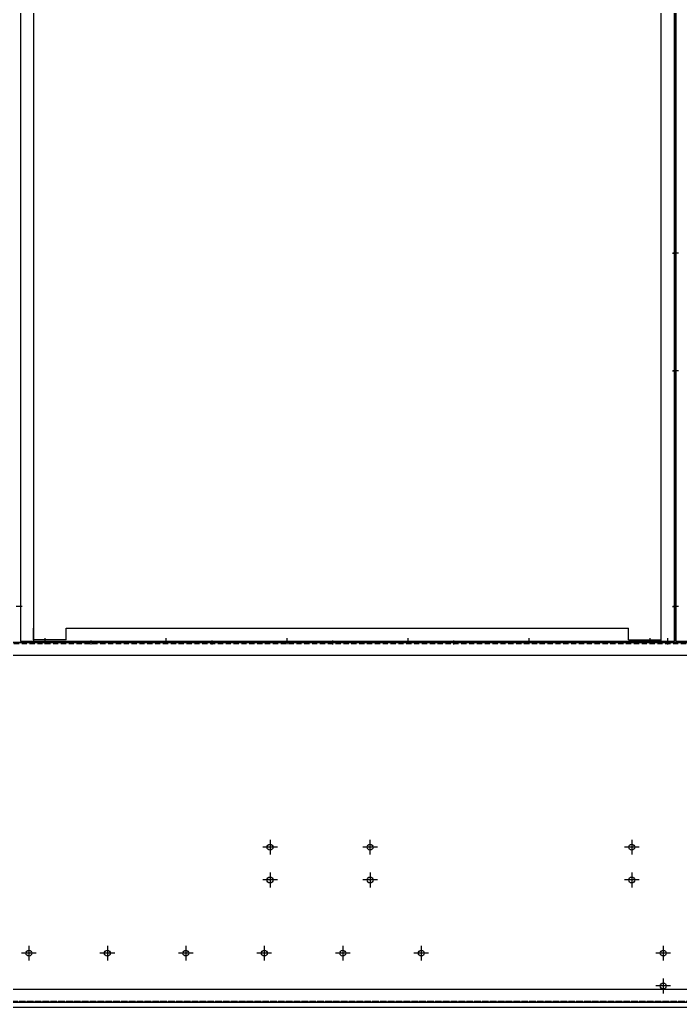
# Model space of a CAD drawing. Header units: millimetres. Extents: x 2322 to 24181, y 2355 to 17812.
# Drawn here: x 10744 to 11754, y 4795 to 6304 of the extents above; entities that cross this region are included whole.
import ezdxf

# ---------------------------------------------------------------- set-up
doc = ezdxf.new("R2010")
doc.units = ezdxf.units.MM
doc.linetypes.add('CENTER', pattern=[65, 60, -2, 1, -2])
doc.linetypes.add('HIDDEN', pattern=[3, 2, -1])
doc.layers.add('CENTER', color=1, linetype='CENTER')
doc.layers.add('숨은선', color=5, linetype='HIDDEN')

# ---------------------------------------------------------------- blocks, each defined once
blk = doc.blocks.new('9가로피스')
at = {"color": 1}
blk.add_line((-4.5, 0), (4.5, 0), dxfattribs=at)
blk = doc.blocks.new('6세로피스')
at = {"color": 1}
blk.add_line((0, 3), (0, -3), dxfattribs=at)
blk = doc.blocks.new('9세로피스')
at = {"rotation": 270}
blk.add_blockref('9가로피스', (0, 0), dxfattribs=at)
blk = doc.blocks.new('_Dot스')
at = {"color": 1}
blk.add_line((3, 0), (-3, 0), dxfattribs=at)
blk = doc.blocks.new('6가로피스')
blk.add_blockref('_Dot스', (0, 0))

msp = doc.modelspace()

# ---------------------------------------------------------------- linework, layer by layer
for p, q in [((10744.8, 7760.7), (10744.8, 5407.7)), ((10744.8, 7760.7), (10744.8, 5407.7)), ((10764.8, 7760.7), (10764.8, 5356.7)), ((10764.8, 7760.7), (10764.8, 5356.7)), ((11724.8, 5354.7), (11724.8, 7760.7)), ((11724.8, 5354.7), (11724.8, 7760.7)), ((11744.8, 5354.7), (11744.8, 7760.7)), ((11744.8, 5354.7), (11744.8, 7760.7)), ((10744.8, 5479.7), (10744.8, 5354.7)), ((10744.8, 5479.7), (10744.8, 5354.7)), ((10764.8, 5479.7), (10764.8, 5354.7)), ((10764.8, 5479.7), (10764.8, 5354.7)), ((10764.8, 5356.7), (10764.8, 5374.7)), ((10764.8, 5356.7), (10764.8, 5374.7)), ((10814.8, 5374.7), (11674.8, 5374.7)), ((10814.8, 5356.7), (10814.8, 5374.7)), ((10814.8, 5374.7), (11674.8, 5374.7)), ((10814.8, 5356.7), (10814.8, 5374.7)), ((11674.8, 5356.7), (11674.8, 5374.7)), ((11674.8, 5356.7), (11674.8, 5374.7)), ((12446.8, 5352.7), (10166.8, 5352.7)), ((10744.8, 5354.7), (11744.8, 5354.7)), ((10744.8, 5354.7), (11744.8, 5354.7)), ((10814.8, 5356.7), (10764.8, 5356.7)), ((10814.8, 5356.7), (10764.8, 5356.7)), ((11674.8, 5356.7), (11724.8, 5356.7)), ((12426.8, 5332.7), (10186.8, 5332.7)), ((10216.8, 4822.7), (12396.8, 4822.7)), ((5546.9, 4802.7), (12446.8, 4802.7)), ((10166.8, 4802.7), (12446.8, 4802.7)), ((10166.8, 4802.7), (12446.8, 4802.7)), ((12446.8, 4802.7), (10166.8, 4802.7)), ((10286.8, 4802.7), (12446.8, 4802.7)), ((10286.8, 4802.7), (12446.8, 4802.7)), ((12446.8, 4802.7), (10286.8, 4802.7)), ((11752.8, 4802.7), (11702.8, 4802.7)), ((5546.9, 4795.2), (12446.8, 4795.2))]:
    msp.add_line(p, q)
at = {"color": 7}
for p, q in [((10744.8, 7760.7), (10744.8, 5407.7)), ((11744.8, 7760.7), (11744.8, 5354.7)), ((11746.8, 7760.7), (11746.8, 5354.7)), ((10744.8, 5479.7), (10744.8, 5354.7)), ((10166.8, 5352.7), (12446.8, 5352.7)), ((10744.8, 5354.7), (11744.8, 5354.7)), ((11746.8, 5354.7), (12446.8, 5354.7))]:
    msp.add_line(p, q, dxfattribs=at)
for centre in [(11126.5, 5039.7), (11126.5, 5039.7), (11279.6, 5039.7), (11279.6, 5039.7), (11679.6, 5039.7), (11679.6, 5039.7), (11126.5, 4989.7), (11126.5, 4989.7), (11279.6, 4989.7), (11279.6, 4989.7), (11679.6, 4989.7), (11679.6, 4989.7), (10757.8, 4877.7), (10757.8, 4877.7), (10877.8, 4877.7), (10877.8, 4877.7), (10997.8, 4877.7), (10997.8, 4877.7), (11117.8, 4877.7), (11117.8, 4877.7), (11237.8, 4877.7), (11237.8, 4877.7), (11357.8, 4877.7), (11357.8, 4877.7), (11727.8, 4877.7), (11727.8, 4877.7), (11727.8, 4827.7), (11727.8, 4827.7)]:
    msp.add_circle(centre, 4.5)
at = {"layer": 'CENTER'}
for p, q in [((11126.5, 5050.9), (11126.5, 5028.4)), ((11126.5, 5050.9), (11126.5, 5028.4)), ((11126.5, 5050.9), (11126.5, 5028.4)), ((11279.6, 5028.4), (11279.6, 5050.9)), ((11279.6, 5028.4), (11279.6, 5050.9)), ((11679.6, 5050.9), (11679.6, 5028.4)), ((11679.6, 5050.9), (11679.6, 5028.4)), ((11679.6, 5050.9), (11679.6, 5028.4)), ((11137.8, 5039.7), (11115.3, 5039.7)), ((11137.8, 5039.7), (11115.3, 5039.7)), ((11290.8, 5039.7), (11268.3, 5039.7)), ((11290.8, 5039.7), (11268.3, 5039.7)), ((11290.8, 5039.7), (11268.3, 5039.7)), ((11690.8, 5039.7), (11668.3, 5039.7)), ((11690.8, 5039.7), (11668.3, 5039.7)), ((11126.5, 5000.9), (11126.5, 4978.4)), ((11126.5, 5000.9), (11126.5, 4978.4)), ((11126.5, 5000.9), (11126.5, 4978.4)), ((11279.6, 5000.9), (11279.6, 4978.4)), ((11279.6, 5000.9), (11279.6, 4978.4)), ((11279.6, 5000.9), (11279.6, 4978.4)), ((11679.6, 5000.9), (11679.6, 4978.4)), ((11679.6, 5000.9), (11679.6, 4978.4)), ((11679.6, 5000.9), (11679.6, 4978.4)), ((11137.8, 4989.7), (11115.3, 4989.7)), ((11137.8, 4989.7), (11115.3, 4989.7)), ((11290.8, 4989.7), (11268.3, 4989.7)), ((11290.8, 4989.7), (11268.3, 4989.7)), ((11690.8, 4989.7), (11668.3, 4989.7)), ((11690.8, 4989.7), (11668.3, 4989.7)), ((10769, 4877.7), (10746.5, 4877.7)), ((10769, 4877.7), (10746.5, 4877.7)), ((10765.3, 4877.7), (10750.3, 4877.7)), ((10765.3, 4877.7), (10750.3, 4877.7)), ((10757.8, 4888.9), (10757.8, 4866.4)), ((10757.8, 4888.9), (10757.8, 4866.4)), ((10757.8, 4888.9), (10757.8, 4866.4)), ((10757.8, 4885.2), (10757.8, 4870.2)), ((10757.8, 4885.2), (10757.8, 4870.2)), ((10757.8, 4885.2), (10757.8, 4870.2)), ((10889, 4877.7), (10866.5, 4877.7)), ((10889, 4877.7), (10866.5, 4877.7)), ((10885.3, 4877.7), (10870.3, 4877.7)), ((10885.3, 4877.7), (10870.3, 4877.7)), ((10877.8, 4888.9), (10877.8, 4866.4)), ((10877.8, 4888.9), (10877.8, 4866.4)), ((10877.8, 4888.9), (10877.8, 4866.4)), ((10877.8, 4885.2), (10877.8, 4870.2)), ((10877.8, 4885.2), (10877.8, 4870.2)), ((10877.8, 4885.2), (10877.8, 4870.2)), ((11009, 4877.7), (10986.5, 4877.7)), ((11009, 4877.7), (10986.5, 4877.7)), ((11005.3, 4877.7), (10990.3, 4877.7)), ((11005.3, 4877.7), (10990.3, 4877.7)), ((10997.8, 4888.9), (10997.8, 4866.4)), ((10997.8, 4888.9), (10997.8, 4866.4)), ((10997.8, 4888.9), (10997.8, 4866.4)), ((10997.8, 4885.2), (10997.8, 4870.2)), ((10997.8, 4885.2), (10997.8, 4870.2)), ((10997.8, 4885.2), (10997.8, 4870.2)), ((11129, 4877.7), (11106.5, 4877.7)), ((11129, 4877.7), (11106.5, 4877.7)), ((11125.3, 4877.7), (11110.3, 4877.7)), ((11125.3, 4877.7), (11110.3, 4877.7)), ((11117.8, 4888.9), (11117.8, 4866.4)), ((11117.8, 4888.9), (11117.8, 4866.4)), ((11117.8, 4888.9), (11117.8, 4866.4)), ((11117.8, 4885.2), (11117.8, 4870.2)), ((11117.8, 4885.2), (11117.8, 4870.2)), ((11117.8, 4885.2), (11117.8, 4870.2)), ((11249, 4877.7), (11226.5, 4877.7)), ((11249, 4877.7), (11226.5, 4877.7)), ((11245.3, 4877.7), (11230.3, 4877.7)), ((11245.3, 4877.7), (11230.3, 4877.7)), ((11237.8, 4888.9), (11237.8, 4866.4)), ((11237.8, 4888.9), (11237.8, 4866.4)), ((11237.8, 4888.9), (11237.8, 4866.4)), ((11237.8, 4885.2), (11237.8, 4870.2)), ((11237.8, 4885.2), (11237.8, 4870.2)), ((11237.8, 4885.2), (11237.8, 4870.2)), ((11369, 4877.7), (11346.5, 4877.7)), ((11369, 4877.7), (11346.5, 4877.7)), ((11365.3, 4877.7), (11350.3, 4877.7)), ((11365.3, 4877.7), (11350.3, 4877.7)), ((11357.8, 4888.9), (11357.8, 4866.4)), ((11357.8, 4888.9), (11357.8, 4866.4)), ((11357.8, 4888.9), (11357.8, 4866.4)), ((11357.8, 4885.2), (11357.8, 4870.2)), ((11357.8, 4885.2), (11357.8, 4870.2)), ((11357.8, 4885.2), (11357.8, 4870.2)), ((11739, 4877.7), (11716.5, 4877.7)), ((11739, 4877.7), (11716.5, 4877.7)), ((11735.3, 4877.7), (11720.3, 4877.7)), ((11735.3, 4877.7), (11720.3, 4877.7)), ((11727.8, 4888.9), (11727.8, 4866.4)), ((11727.8, 4888.9), (11727.8, 4866.4)), ((11727.8, 4888.9), (11727.8, 4866.4)), ((11727.8, 4885.2), (11727.8, 4870.2)), ((11727.8, 4885.2), (11727.8, 4870.2)), ((11727.8, 4885.2), (11727.8, 4870.2)), ((11727.8, 4838.9), (11727.8, 4816.4)), ((11727.8, 4838.9), (11727.8, 4816.4)), ((11727.8, 4838.9), (11727.8, 4816.4)), ((11727.8, 4835.2), (11727.8, 4820.2)), ((11727.8, 4835.2), (11727.8, 4820.2)), ((11727.8, 4835.2), (11727.8, 4820.2)), ((11727.8, 4835.2), (11727.8, 4820.2)), ((11739, 4827.7), (11716.5, 4827.7)), ((11739, 4827.7), (11716.5, 4827.7)), ((11735.3, 4827.7), (11720.3, 4827.7)), ((11735.3, 4827.7), (11720.3, 4827.7)), ((11735.3, 4827.7), (11720.3, 4827.7)), ((11735.3, 4827.7), (11720.3, 4827.7))]:
    msp.add_line(p, q, dxfattribs=at)
at = {"layer": '숨은선', "ltscale": 4}
for p, q in [((12446.8, 5350.7), (10166.8, 5350.7)), ((10216.8, 4804.7), (12446.8, 4804.7)), ((10216.8, 4804.7), (12446.8, 4804.7)), ((10286.8, 4804.7), (12446.8, 4804.7)), ((10286.8, 4804.7), (12446.8, 4804.7))]:
    msp.add_line(p, q, dxfattribs=at)

# ---------------------------------------------------------------- block references
at = {"xscale": -1}
for name, p in [('6가로피스', (11744.8, 5947.7)), ('9가로피스', (11746.8, 5947.7)), ('6가로피스', (11744.8, 5767.7)), ('9가로피스', (11746.8, 5767.7)), ('9가로피스', (10742.9, 5407.7)), ('6가로피스', (11744.8, 5407.7)), ('9가로피스', (11746.8, 5407.7)), ('9세로피스', (10782.3, 5354.7)), ('9세로피스', (10967.3, 5354.7)), ('9세로피스', (11152.3, 5354.7)), ('9세로피스', (11337.3, 5354.7)), ('9세로피스', (11522.3, 5354.7)), ('9세로피스', (11707.3, 5354.7)), ('9세로피스', (11734.3, 5354.7)), ('6세로피스', (10852.3, 5352.7)), ('6세로피스', (11037.3, 5352.7)), ('6세로피스', (11222.3, 5352.7)), ('6세로피스', (11407.3, 5352.7)), ('6세로피스', (11734.3, 5352.7))]:
    msp.add_blockref(name, p, dxfattribs=at)
msp.add_blockref('6가로피스', (10744.8, 5407.7))

doc.saveas('drawing.dxf')
